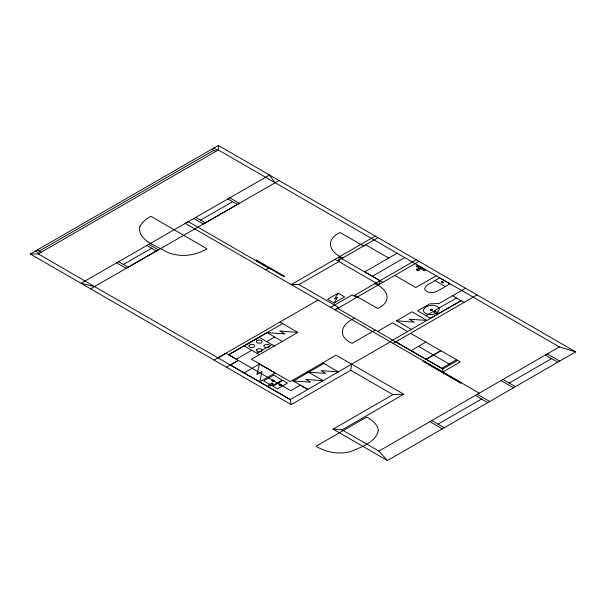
<?xml version="1.0" encoding="UTF-8"?>
<svg xmlns="http://www.w3.org/2000/svg" width="606" height="606" viewBox="0 0 606 606"><rect width="100%" height="100%" fill="white"/><g stroke="black" fill="none" stroke-linecap="round" stroke-linejoin="round"><path stroke-width="0.91" d="M280.017 322.006L297.857 332.429L251.437 359.237L290.244 381.636L336.05 355.184L403.755 394.233L392.93 394.627L333.118 429.162L387.461 460.537L575.7 351.859L218.319 145.463L30.3 254.012L291.244 404.626L350.745 370.274L351.669 364.161M259.504 364.055L256.838 374.516L262.065 371.501L259.679 381.894L275.041 373.023L259.474 364.039L244.112 372.91M379.932 280.752L378.841 284.615L338.898 261.55L299 284.585L291.213 284.585L375.212 236.113M334.118 303.038L337.64 297.258L334.436 299.106L338.156 293.213L344.64 296.963L334.118 303.038L327.634 299.288L338.156 293.213M421.306 267.367L416.708 269.2L416.496 269.92L417.587 270.549L418.837 270.428L419.776 269.064L422.011 267.776M94.544 286.577L38.284 253.899L30.3 254.012M434.911 280.608C431.881 283.373 425.374 284.184 424.609 289.017C427.132 294.13 434.487 292.978 438.608 290.456L449.955 283.903L439.577 277.919L434.911 280.608L445.289 286.6M39.223 251.111L213.842 150.296M38.284 253.899L218.319 149.955L218.319 145.463M90.62 288.842L94.718 286.479M275.147 182.762L279.033 180.512M265.526 269.761L268.579 267.996L188.314 221.652L185.262 223.417L479.278 393.165M377.947 237.688L337.754 260.891L335.02 259.315M397.059 253.217L364.804 271.836L380.076 280.654M214.062 360.07L318.021 300.061M251.77 350.291L236.34 359.199L228.629 354.775L282.699 323.559M372.44 276.245L404.694 257.626M266.716 341.632L274.692 337.027M226.485 367.244L238.355 360.388L230.356 364.986L290.304 399.596L291.244 404.626M330.664 307.363L352.283 294.88L356.692 297.425L419.034 261.413M353.851 295.789L416.231 259.792M256.936 353.275L271.905 344.632M334.679 309.681L338.572 307.431L299 284.585M335.073 309.908L356.692 297.425M416.822 266.602L418.405 265.693M423.306 270.352L424.912 269.45M354.752 318.226C341.246 323.566 336.701 336.504 352.116 343.329L375.167 330.012M436.085 275.836L415.822 287.539L394.877 275.45M377.621 331.429L392.521 322.824L407.626 331.543M396.43 320.801L411.997 311.817L426.897 320.422L409.202 319.226L414.269 322.15L396.453 320.786L411.33 329.406M293.349 381.053L323.831 363.456M465.506 288.244L439.138 303.47L429.79 303.841L417.64 310.855L430.571 318.301M425.942 315.635L456.5 297.993M390.09 341.67L461.121 300.659L430.487 318.271M390.34 341.814L290.304 399.596L94.506 286.555L81.052 283.275L269.443 175.043L275.094 182.8L94.506 286.555M393.067 343.39L477.043 294.902M425.882 342.095L410.966 350.639L395.741 341.845M441.766 368.296L456.56 359.767M337.315 308.159L442.744 369.031L457.712 360.388M333.118 429.162L342.079 429.843L403.755 394.233M342.079 429.843L378.917 451.106L559.368 346.927L575.7 351.859M438.062 424.139L481.55 399.036M509.229 383.053L551.543 358.623M123.344 264.481L151.651 248.218M200.541 220.137L232.636 201.692M217.955 357.82L225.947 353.222L290.804 390.665L300.387 385.128L307.878 389.438L292.304 380.447M228.636 354.775L267.072 332.626M308.515 372.205L325.778 373.379L321.112 370.683L338.36 371.842L322.778 362.85M293.274 381.007L310.545 382.174L305.871 379.477L323.119 380.644L307.553 371.652M297.834 332.444L279.79 330.952L284.971 333.944L267.057 332.618L282.298 341.42M218.319 149.955L559.368 346.927M213.835 148.053L217.728 150.296M419.723 268.284L415.989 266.125L417.572 265.208L425.768 269.943L424.185 270.859L420.428 268.685M419.231 268.564L419.935 268.973M211.895 149.174L215.781 151.417M416.769 269.178L418.867 270.397L417.367 270.094L416.761 269.193M365.668 244.779L388.651 258.058M452.553 295.72L464.098 302.379M363.524 246.013L340.231 232.568C324.642 239.468 329.361 252.52 342.966 257.883M547.271 353.912L559.709 361.093M545.324 355.033L557.77 362.221M382.712 282.358L338.898 257.058L338.898 261.55M374.743 283.729C388.007 288.933 392.839 301.674 377.538 308.454L354.73 295.281M503.01 379.462L515.456 386.651M501.064 380.583L513.509 387.764M410.535 333.308L440.797 350.707L426.018 359.237L411.103 350.632M418.496 346.359L433.404 354.972M433.593 355.04L449.16 364.024M442.918 368.933L426.2 359.305L440.986 350.776L460.348 361.911L442.744 372.076L442.744 369.031M477.27 394.324L489.709 401.505M475.324 395.445L487.769 402.634M350.745 370.274L392.93 394.627M431.843 420.549L444.289 427.738M429.896 421.678L442.335 428.859M274.329 346.056L259.201 337.315L244.256 345.943L259.391 354.677M37.277 249.983L41.17 252.232M35.33 251.111L39.223 253.353M229.818 197.806L239.347 203.336L203.351 224.015L193.822 218.486M227.871 198.935L237.4 204.457M195.776 217.372L205.305 222.894M148.834 244.332L158.363 249.861L126.162 268.367L116.632 262.837M146.887 245.453L156.416 250.982M118.587 261.716L128.108 267.246M378.917 451.106L387.461 460.537M378.386 430.548C375.5 442.569 361.343 447.092 351.109 451.364C339.33 454.864 326.467 452.485 316.014 446.296L366.691 417.042C371.781 420.132 377.765 424.086 378.386 430.548M139.91 226.356C136.986 240.597 156.772 245.635 166.127 251.702C179.194 257.709 194.791 256.171 206.987 248.816L150.894 216.274C146.576 218.789 142.312 221.857 139.91 226.356M249.081 345.337L249.081 346.609L250.695 347.541L253.679 347.291L254.74 345.973L254.081 344.89L252.907 344.405L250.695 344.405L249.081 345.337M256.543 341.026L256.543 342.299L258.164 343.231L261.141 342.981L262.201 341.663L261.542 340.58L260.368 340.095L258.164 340.095L256.543 341.026M256.633 349.7L256.633 350.972L258.254 351.904L261.231 351.654L262.292 350.336L261.633 349.253L260.459 348.768L258.254 348.768L256.633 349.7M264.102 345.39L264.102 346.662L265.716 347.594L268.693 347.344L269.753 346.026L269.094 344.943L267.928 344.458L265.716 344.458L264.102 345.39M424.238 308.492L423.458 310.234L423.844 311.931C427.722 316.218 437.07 315.226 439.282 309.621L438.895 307.924C435.275 303.886 427.851 304.81 424.238 308.492M273.632 380.629C272.026 382.151 272.018 379.106 273.632 380.629M274.185 380.629L272.897 381.371L271.609 380.629L272.897 379.886L274.185 380.629M279.411 384.492C279.586 386.34 281.934 383.681 279.411 384.492M281.305 384.742L280.017 385.484L278.73 384.742L280.017 383.999L281.305 384.742M432.57 309.878L431.29 310.62L430.162 309.977L431.449 309.234L432.57 309.878M430.821 309.719C430.821 311.431 433.252 308.871 430.821 309.719M256.399 260.042L255.747 260.413L283.744 276.578L284.396 276.207L256.399 260.042M418.14 266.292L417.595 266.155L418.14 266.292M423.852 269.587L424.086 269.897L423.852 269.587M273.67 375.144L263.716 380.894L272.215 385.802L282.169 380.053L273.67 375.144M442.001 281.555L441.221 282.01L442.865 282.964L443.653 282.51L442.001 281.555M271.897 383.128L268.261 385.219L269.821 386.12L273.45 384.022L271.897 383.128M282.835 380.462L272.874 386.211L277.472 388.863L287.426 383.113L282.835 380.462M435.1 311.181L433.54 312.082L436.714 313.916L438.274 313.014L435.1 311.181M423.632 361.009L422.988 361.381L460.681 383.151L461.333 382.772L423.632 361.009"/></g></svg>
